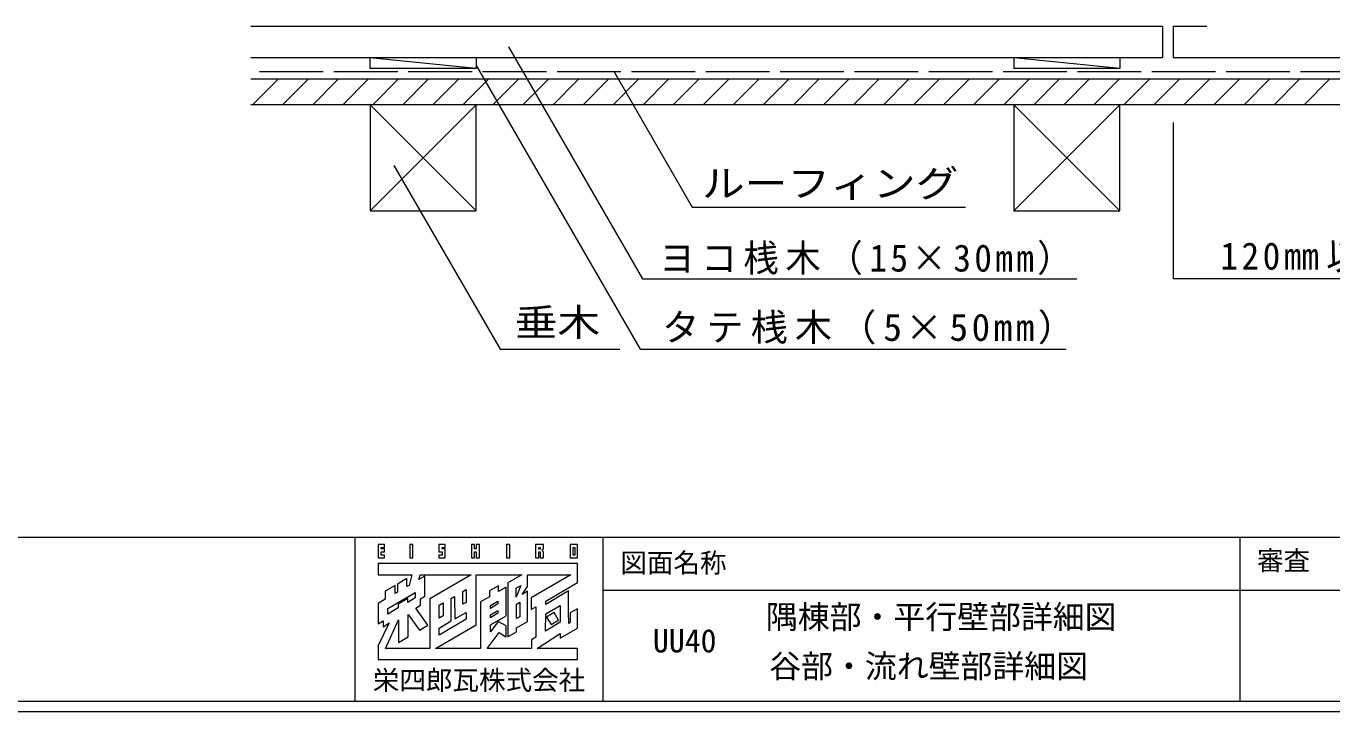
# Model space of a CAD drawing. Units: millimetres, scale not verified. Extents: x -990 to 1002, y -1561 to 1249.
# Drawn here: x 76 to 690, y -1561 to -1239 of the extents above; entities that cross this region are included whole.
import ezdxf
from ezdxf.enums import TextEntityAlignment as Align

# ---------------------------------------------------------------- set-up
doc = ezdxf.new("R2010")
doc.units = ezdxf.units.MM
doc.header["$LTSCALE"] = 5
doc.linetypes.add('LONG_DASHED1', pattern=[7, 6, -1])
doc.layers.add('0-0_0', color=7, linetype='Continuous', lineweight=18)
doc.layers.add('0-A_ルーフィ', color=5, linetype='LONG_DASHED1', lineweight=9)
doc.styles.add('ＭＳ ゴシック', font='')
doc.styles.get('ＭＳ ゴシック').set_extended_font_data('MS Gothic')

msp = doc.modelspace()

# ---------------------------------------------------------------- linework, layer by layer
at = {"layer": '0-0_0', "color": 1}
for p, q in [((181.301, -1238.519), (610.462, -1238.519)), ((610.462, -1238.519), (610.462, -1253.518)), ((610.462, -1253.518), (181.301, -1253.518)), ((237.431, -1253.519), (237.431, -1258.519)), ((540.431, -1253.518), (540.431, -1258.519)), ((287.431, -1258.519), (237.431, -1258.519)), ((590.433, -1258.519), (540.431, -1258.519))]:
    msp.add_line(p, q, dxfattribs=at)
at = {"layer": '0-0_0', "color": 5}
for p, q in [((615.462, -1238.519), (615.462, -1253.518)), ((615.462, -1238.519), (631.398, -1238.519)), ((735.461, -1253.518), (615.462, -1253.518))]:
    msp.add_line(p, q, dxfattribs=at)
at = {"layer": '0-0_0'}
for p, q in [((302.642, -1248.276), (365.725, -1357.539)), ((287.431, -1257.025), (364.597, -1390.678)), ((745.461, -1263.519), (181.301, -1263.519)), ((182.163, -1275.519), (194.164, -1263.519)), ((196.305, -1275.519), (208.306, -1263.519)), ((210.448, -1275.519), (222.448, -1263.519)), ((224.59, -1275.519), (236.59, -1263.519)), ((238.732, -1275.519), (250.732, -1263.519)), ((252.874, -1275.519), (264.874, -1263.519)), ((267.016, -1275.519), (279.016, -1263.519)), ((281.159, -1275.519), (293.159, -1263.519)), ((295.301, -1275.519), (307.301, -1263.519)), ((309.443, -1275.519), (321.443, -1263.519)), ((323.585, -1275.519), (335.585, -1263.519)), ((337.728, -1275.519), (349.728, -1263.519)), ((351.869, -1275.519), (363.87, -1263.519)), ((352.295, -1260.07), (389.076, -1323.777)), ((366.012, -1275.519), (378.012, -1263.519)), ((380.154, -1275.519), (392.154, -1263.519)), ((394.296, -1275.519), (406.296, -1263.519)), ((408.438, -1275.519), (420.438, -1263.519)), ((422.58, -1275.519), (434.58, -1263.519)), ((436.722, -1275.519), (448.723, -1263.519)), ((450.865, -1275.519), (462.865, -1263.519)), ((465.007, -1275.519), (477.007, -1263.519)), ((479.149, -1275.519), (491.149, -1263.519)), ((493.291, -1275.519), (505.291, -1263.519)), ((507.434, -1275.519), (519.434, -1263.519)), ((521.576, -1275.519), (533.576, -1263.519)), ((535.718, -1275.519), (547.718, -1263.519)), ((549.86, -1275.519), (561.86, -1263.519)), ((564.002, -1275.519), (576.002, -1263.519)), ((578.144, -1275.519), (590.145, -1263.519)), ((592.287, -1275.519), (604.287, -1263.519)), ((606.428, -1275.519), (618.429, -1263.519)), ((620.571, -1275.519), (632.571, -1263.519)), ((634.713, -1275.519), (646.713, -1263.519)), ((648.855, -1275.519), (660.855, -1263.519)), ((662.997, -1275.519), (674.997, -1263.519)), ((677.139, -1275.519), (689.14, -1263.519)), ((745.461, -1275.519), (181.301, -1275.519)), ((287.433, -1275.519), (237.433, -1325.519)), ((237.433, -1275.519), (287.433, -1325.519)), ((287.433, -1325.519), (287.433, -1275.519)), ((590.433, -1275.519), (540.431, -1325.519)), ((540.431, -1275.519), (590.433, -1325.519)), ((590.433, -1325.519), (590.433, -1275.519)), ((615.462, -1283.966), (615.462, -1357.539)), ((389.076, -1323.777), (517.744, -1323.777)), ((365.725, -1357.539), (570.143, -1357.539)), ((745.461, -1357.539), (615.462, -1357.539)), ((364.597, -1390.678), (565.104, -1390.678)), ((-983.147, -1479.123), (996.853, -1479.123)), ((230.51, -1556.483), (230.51, -1479.123)), ((347.075, -1479.123), (347.075, -1556.483)), ((646.853, -1479.123), (646.853, -1556.483)), ((317.57, -1484.823), (316.842, -1484.823)), ((317.57, -1484.029), (317.57, -1484.823)), ((333.842, -1484.029), (333.842, -1487.602)), ((333.842, -1487.602), (333.048, -1487.602)), ((254.797, -1502.454), (254.797, -1498.714)), ((257.113, -1496.928), (255.794, -1501.912)), ((287.474, -1520.476), (287.474, -1496.928)), ((311.617, -1502.418), (311.617, -1496.862)), ((249.307, -1502), (244.611, -1504.601)), ((249.307, -1505.702), (249.307, -1502)), ((250.3, -1505.064), (249.307, -1505.702)), ((255.794, -1501.912), (254.797, -1502.454)), ((281.123, -1510.759), (281.123, -1504.8)), ((297.924, -1502.133), (293.757, -1504.535)), ((297.924, -1504.837), (297.924, -1502.133)), ((301.497, -1502.815), (297.924, -1504.837)), ((308.395, -1501.997), (306.259, -1507.389)), ((306.259, -1503.263), (308.395, -1501.997)), ((306.259, -1507.389), (306.259, -1503.263)), ((309.118, -1506.166), (311.617, -1502.418)), ((311.617, -1504.667), (309.118, -1506.166)), ((347.075, -1504.133), (996.853, -1504.133)), ((255.194, -1508.067), (250.696, -1510.726)), ((250.696, -1510.726), (250.696, -1512.554)), ((258.7, -1507.777), (255.194, -1509.908)), ((255.194, -1509.908), (255.194, -1508.067)), ((270.011, -1517.311), (270.011, -1511.282)), ((277.221, -1507.115), (277.353, -1517.632)), ((282.711, -1509.893), (281.123, -1510.759)), ((297.66, -1510.62), (294.22, -1512.726)), ((294.22, -1512.726), (294.22, -1511.414)), ((306.325, -1517.503), (306.325, -1510.819)), ((313.337, -1507.71), (313.337, -1513.266)), ((326.896, -1511.365), (326.896, -1519.286)), ((250.696, -1512.554), (245.868, -1515.394)), ((245.868, -1515.394), (245.868, -1512.737)), ((271.863, -1516.243), (270.011, -1517.311)), ((282.711, -1517.764), (270.011, -1525.278)), ((297.66, -1515.052), (294.22, -1517.116)), ((294.22, -1517.116), (294.22, -1515.846)), ((307.912, -1516.667), (306.325, -1517.503)), ((246.397, -1519.616), (241.238, -1530.199)), ((244.016, -1521.27), (246.397, -1519.616)), ((268.286, -1531.588), (287.474, -1520.476)), ((270.011, -1521.997), (275.633, -1518.624)), ((270.011, -1525.278), (270.011, -1521.997)), ((292.545, -1531.588), (298.255, -1524.048)), ((297.696, -1518.971), (294.22, -1523.76)), ((294.22, -1523.76), (294.22, -1520.476)), ((301.497, -1520.939), (297.696, -1518.971)), ((298.255, -1524.048), (301.43, -1526.099)), ((301.497, -1526.099), (301.497, -1520.939)), ((326.896, -1519.286), (320.087, -1523.522)), ((322.729, -1520.344), (326.235, -1518.359)), ((250.895, -1528.744), (255.392, -1526.099)), ((289.524, -1531.588), (268.286, -1531.588)), ((313.403, -1531.588), (292.545, -1531.588)), ((335.099, -1531.588), (316.099, -1531.588)), ((-983.147, -1556.483), (996.853, -1556.483)), ((1001.853, -1561.483), (-988.147, -1561.483))]:
    msp.add_line(p, q, dxfattribs=at)
at = {"layer": '0-0_0', "color": 1}
for points in [[(287.431, -1253.519), (287.431, -1258.519), (237.431, -1253.519)], [(590.433, -1253.518), (590.433, -1258.519), (540.431, -1253.518)]]:
    msp.add_lwpolyline(points, dxfattribs=at)
at = {"layer": '0-0_0'}
for points in [[(237.433, -1275.519), (237.433, -1325.519), (287.433, -1325.519)], [(540.431, -1275.519), (540.431, -1325.519), (590.433, -1325.519)], [(248.709, -1304.153), (298.664, -1390.678), (355.102, -1390.678)], [(316.842, -1484.823), (316.842, -1484.029), (317.57, -1484.029)], [(333.048, -1487.602), (333.048, -1484.029), (333.842, -1484.029)], [(241.238, -1491.57), (241.238, -1496.928), (257.113, -1496.928)], [(320.149, -1509.364), (335.099, -1500.566), (335.099, -1491.57), (241.238, -1491.57)], [(254.797, -1498.714), (250.3, -1501.294), (250.3, -1505.064)], [(263.198, -1507.048), (263.198, -1497.506), (260.456, -1499.059), (261.048, -1496.928), (285.026, -1496.928)], [(285.026, -1496.928), (265.579, -1508.306), (265.579, -1531.588)], [(287.474, -1496.928), (308.861, -1496.928), (302.357, -1500.765)], [(311.617, -1496.862), (331.979, -1496.862), (313.337, -1507.71)], [(244.611, -1504.601), (244.611, -1508.437), (241.238, -1510.422), (241.238, -1520.013)], [(245.868, -1512.737), (258.7, -1505.29), (258.7, -1507.777)], [(281.123, -1504.8), (282.711, -1503.833), (282.711, -1509.893)], [(293.757, -1504.535), (293.757, -1507.246), (289.524, -1509.628), (289.524, -1531.588)], [(294.22, -1520.476), (301.497, -1516.243), (301.497, -1502.815)], [(302.357, -1500.765), (302.357, -1526.099), (306.325, -1523.783), (306.325, -1521.865), (311.617, -1518.888), (311.617, -1504.667)], [(330.799, -1504.469), (320.149, -1510.966), (320.149, -1509.364)], [(326.962, -1526.826), (335.099, -1522.13), (335.099, -1512.869), (331.725, -1514.854), (331.725, -1519.352), (331.526, -1519.55), (330.998, -1519.815), (330.865, -1514.589), (330.799, -1504.469)], [(258.965, -1512.671), (261.28, -1511.282), (261.28, -1508.239), (263.198, -1507.048)], [(270.011, -1511.282), (271.863, -1510.141), (271.863, -1516.243)], [(275.633, -1518.624), (275.633, -1508.022), (277.221, -1507.115)], [(294.22, -1511.414), (297.66, -1509.323), (297.66, -1510.62)], [(306.325, -1510.819), (307.912, -1509.853), (307.912, -1516.667)], [(313.337, -1513.266), (315.453, -1512.037), (315.453, -1526.363)], [(320.087, -1523.522), (320.151, -1515.232), (326.896, -1511.365)], [(265.579, -1531.588), (244.738, -1531.588), (250.895, -1518.111), (250.895, -1528.744)], [(255.392, -1526.099), (255.392, -1515.612), (260.663, -1523.053), (264.694, -1520.678), (258.965, -1512.671)], [(277.353, -1517.632), (277.353, -1517.698), (282.645, -1514.655), (282.711, -1514.721), (282.711, -1517.764)], [(294.22, -1515.846), (297.66, -1513.755), (297.66, -1515.052)], [(326.235, -1518.359), (324.134, -1514.699), (320.467, -1516.818), (322.729, -1520.344)], [(241.238, -1520.013), (243.619, -1518.652), (243.619, -1521.468), (244.016, -1521.27)], [(241.238, -1530.199), (241.238, -1536.881), (335.099, -1536.881), (335.099, -1531.588)], [(315.453, -1526.363), (313.403, -1527.62), (313.403, -1531.588)], [(316.099, -1531.588), (326.962, -1524.624), (326.962, -1526.826)]]:
    msp.add_lwpolyline(points, dxfattribs=at)
for points in [[(241.238, -1482.575), (241.238, -1488.991), (244.28, -1488.991), (244.28, -1487.602), (242.693, -1487.602), (242.693, -1486.08), (244.28, -1486.08), (244.28, -1484.691), (242.693, -1484.691), (242.693, -1484.029), (244.28, -1484.029), (244.28, -1482.575)], [(256.12, -1482.575), (256.12, -1488.991), (257.642, -1488.991), (257.642, -1482.575)], [(269.878, -1482.575), (269.878, -1486.08), (271.4, -1486.08), (271.4, -1487.602), (269.878, -1487.602), (269.878, -1488.991), (272.855, -1488.991), (272.855, -1484.691), (271.4, -1484.691), (271.4, -1484.029), (272.855, -1484.029), (272.855, -1482.575)], [(285.224, -1482.575), (285.224, -1488.991), (286.68, -1488.991), (286.68, -1486.08), (287.474, -1486.08), (287.474, -1488.991), (288.929, -1488.991), (288.929, -1482.575), (287.474, -1482.575), (287.474, -1484.625), (286.68, -1484.625), (286.68, -1482.575)], [(301.761, -1482.575), (301.761, -1488.991), (303.282, -1488.991), (303.282, -1482.575)], [(315.321, -1482.575), (315.321, -1488.991), (316.842, -1488.991), (316.842, -1486.08), (317.57, -1486.08), (317.57, -1488.991), (319.025, -1488.991), (319.025, -1486.08), (318.297, -1485.352), (319.025, -1484.625), (319.025, -1482.575)], [(331.593, -1482.575), (331.593, -1488.991), (335.099, -1488.991), (335.099, -1482.575)]]:
    msp.add_lwpolyline(points, close=True, dxfattribs=at)
at = {"layer": '0-A_ルーフィ'}
msp.add_line((740.462, -1260.07), (181.301, -1260.07), dxfattribs=at)

# ---------------------------------------------------------------- texts
at = {"layer": '0-0_0', "color": 4, "style": 'ＭＳ ゴシック', "width": 1.15}
for s, p in [('ルーフィング', (393.672, -1322.845)), ('垂木', (305.545, -1388.277))]:
    msp.add_text(s, height=12.83, dxfattribs=at).set_placement(p, align=Align.BOTTOM_LEFT)
at = {"layer": '0-0_0', "style": 'ＭＳ ゴシック'}
for s, height, p in [('図面名称', 9.164, (355.272, -1498.615)), ('審査', 9.164, (654.942, -1497.51)), ('隅棟部・平行壁部詳細図', 11, (423.799, -1525.564)), ('UU40', 11, (370.604, -1536.782)), ('谷部・流れ壁部詳細図', 11, (425.369, -1548.748)), ('栄四郎瓦株式会社', 9.164, (238.753, -1553.868))]:
    msp.add_text(s, height=height, dxfattribs=at).set_placement(p, align=Align.BOTTOM_LEFT)
at = {"layer": '0-0_0', "color": 4, "char_height": 12.83, "attachment_point": 7, "style": 'ＭＳ ゴシック'}
for s, insert in [('\\T1.19;\\W0.95;ヨコ桟木（15×30mm）', (373.628, -1355.81)), ('\\T1.2;\\W0.95;120㎜以上', (637.727, -1354.629)), ('\\T1.19;タテ桟木（5×50mm）', (374.953, -1388.443))]:
    msp.add_mtext(s, dxfattribs=dict(at, insert=insert))

doc.saveas('drawing.dxf')
